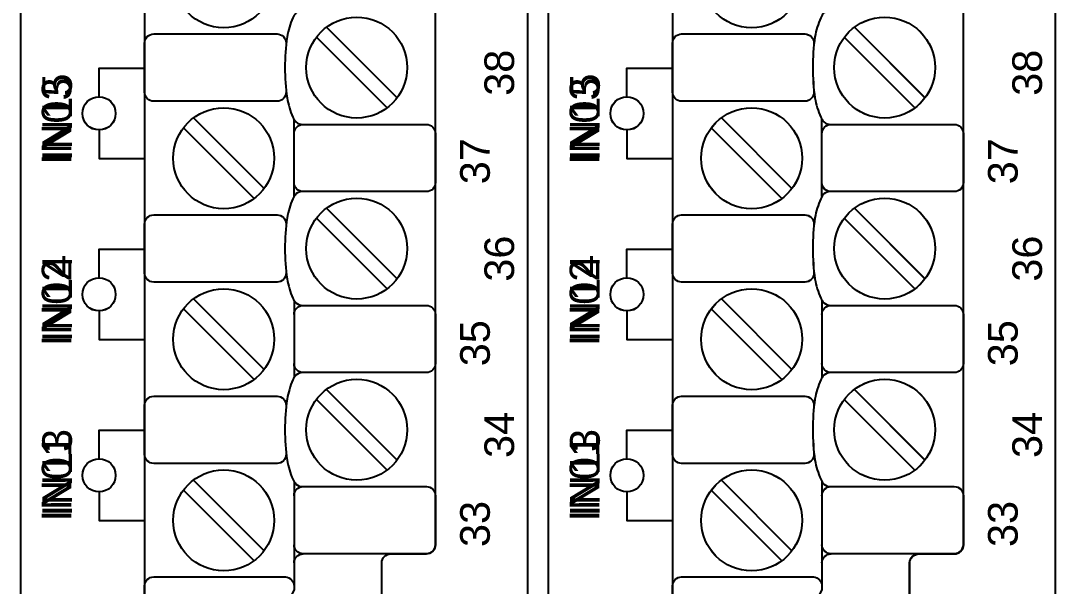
# Model space of a CAD drawing. Extents: x 1 to 47, y 1 to 34.6.
# Drawn here: x 35.169 to 38.599, y 14.98 to 16.855 of the extents above; entities that cross this region are included whole.
import ezdxf

# ---------------------------------------------------------------- set-up
doc = ezdxf.new("R2010")
doc.units = 0
doc.header["$MEASUREMENT"] = 0
for name, color, linetype in [('10_0______DWG_', 7, 'CONTINUOUS'), ('8_1__2___8__OPTOISOLATED_I', 7, 'CONTINUOUS'), ('8_2__7___8__OPTOISOLATED_I', 7, 'CONTINUOUS'), ('8_3__C___18__COMMON____6__', 7, 'CONTINUOUS'), ('8_4__D___18__COMMON____6__', 7, 'CONTINUOUS'), ('8_5__E___8__OPTOISOLATED_I', 7, 'CONTINUOUS'), ('8_6__4___18__COMMON____6__', 7, 'CONTINUOUS'), ('8_7__8___8__OPTOISOLATED_I', 7, 'CONTINUOUS'), ('9_1__0__EMPTY_IO_BOARD_POS', 7, 'CONTINUOUS'), ('9_2__2___8__OPTOISOLATED_I', 7, 'CONTINUOUS'), ('9_3__7___8__OPTOISOLATED_I', 7, 'CONTINUOUS'), ('9_4__C___18__COMMON____6__', 7, 'CONTINUOUS'), ('9_5__D___18__COMMON____6__', 7, 'CONTINUOUS'), ('9_6__E___8__OPTOISOLATED_I', 7, 'CONTINUOUS'), ('9_7__4___18__COMMON____6__', 7, 'CONTINUOUS'), ('9_8__8___8__OPTOISOLATED_I', 7, 'CONTINUOUS')]:
    doc.layers.add(name, color=color, linetype=linetype)
doc.styles.add('ARIAL', font='arial.ttf')

msp = doc.modelspace()

# ---------------------------------------------------------------- linework, layer by layer
at = {"layer": '10_0______DWG_'}
for points in [[(35.169, 3.6192), (35.169, 20.2795, -0.468367), (35.229, 20.3295), (36.7989, 20.3295, -0.414132), (36.849, 20.2795), (36.849, 3.6192, -0.414214), (36.7989, 3.5692), (35.219, 3.5692, -0.414287)], [(36.919, 3.6192), (36.919, 20.2795, -0.468367), (36.979, 20.3295), (38.549, 20.3295, -0.414132), (38.599, 20.2795), (38.599, 3.6192, -0.414214), (38.549, 3.5692), (36.969, 3.5692, -0.414287)], [(36.3961, 15.088), (36.5141, 15.088, 0.414213), (36.5441, 15.118), (36.5442, 20.0998, 0.414214), (36.5142, 20.1298), (36.2011, 20.1298), (35.9564, 20.2207, 0.480048), (35.7582, 20.0757), (35.7582, 19.8415, -0.414214), (35.7282, 19.8115), (35.61, 19.8115, 0.414212), (35.58, 19.7815), (35.5799, 19.7815), (35.5799, 14.8004, 0.414215), (35.6099, 14.7704), (35.9228, 14.7705), (36.1676, 14.6796, 0.47859), (36.3661, 14.8246), (36.3661, 15.058, -0.414214)]]:
    msp.add_lwpolyline(points, format="xyb", close=True, dxfattribs=at)
for points in [[(36.1054, 16.8895, 0.191033), (36.0815, 16.881, 0.081668), (36.0713, 16.8654, 0.0591), (36.052, 16.8017, 0.034646), (36.0449, 16.7001, 0.03436), (36.052, 16.5995, 0.0591), (36.0713, 16.5357, 0.081668), (36.0815, 16.5201, 0.191033), (36.1054, 16.5116)], [(36.0487, 16.6265), (36.0487, 16.6186, -0.414214), (36.0187, 16.5886), (35.6099, 16.5886, -0.414214), (35.5799, 16.6186), (35.5799, 16.7814, -0.414214), (35.6099, 16.8114), (36.0187, 16.8114, -0.414214), (36.0487, 16.7814), (36.0487, 16.7746)], [(36.0754, 16.4816, -0.414214), (36.1054, 16.5116), (36.5141, 16.5116, -0.414214), (36.5441, 16.4816), (36.5441, 16.3187, -0.414214), (36.5141, 16.2887), (36.1054, 16.2887, -0.414214), (36.0754, 16.3187)], [(36.1054, 16.2895, 0.191033), (36.0815, 16.281, 0.081668), (36.0713, 16.2654, 0.0591), (36.052, 16.2016, 0.034646), (36.0449, 16.1001, 0.03436), (36.052, 15.9994, 0.0591), (36.0713, 15.9357, 0.081668), (36.0815, 15.9201, 0.191033), (36.1054, 15.9116)], [(36.0487, 16.0265), (36.0487, 16.0186, -0.414214), (36.0187, 15.9886), (35.6099, 15.9886, -0.414214), (35.5799, 16.0186), (35.5799, 16.1814, -0.414214), (35.6099, 16.2114), (36.0187, 16.2114, -0.414214), (36.0487, 16.1814), (36.0487, 16.1746)], [(36.0754, 15.8816, -0.414214), (36.1054, 15.9116), (36.5141, 15.9116, -0.414214), (36.5441, 15.8816), (36.5441, 15.7187, -0.414214), (36.5141, 15.6887), (36.1054, 15.6887, -0.414214), (36.0754, 15.7187)], [(36.1054, 15.6887, 0.191033), (36.0815, 15.6802, 0.081668), (36.0713, 15.6646, 0.0591), (36.052, 15.6009, 0.034646), (36.0449, 15.4994, 0.03436), (36.052, 15.3987, 0.0591), (36.0713, 15.335, 0.081668), (36.0815, 15.3193, 0.191033), (36.1054, 15.3108)], [(36.0487, 15.4257), (36.0487, 15.4178, -0.414214), (36.0187, 15.3878), (35.6099, 15.3878, -0.414214), (35.5799, 15.4178), (35.5799, 15.5807, -0.414214), (35.6099, 15.6107), (36.0187, 15.6107, -0.414214), (36.0487, 15.5807), (36.0487, 15.5739)], [(36.0754, 15.3273), (36.0754, 14.9692), (35.9856, 14.7833, -0.241986), (35.9657, 14.7705), (35.6099, 14.7704, -0.422157), (35.5801, 14.7971), (35.5799, 14.9814, -0.414214), (35.6099, 15.0114), (36.0471, 15.0114, -0.390527), (36.0754, 14.9814)], [(36.0754, 15.2808, -0.414214), (36.1054, 15.3108), (36.5141, 15.3108, -0.414214), (36.5441, 15.2808), (36.5441, 15.118, -0.414214), (36.5141, 15.088), (36.1054, 15.088, -0.414214), (36.0754, 15.118)], [(36.0754, 15.058, -0.414214), (36.1054, 15.088)]]:
    msp.add_lwpolyline(points, format="xyb", dxfattribs=at)
for points in [[(36.1827, 16.8339), (36.4169, 16.5998)], [(36.1493, 16.8005), (36.3835, 16.5664)], [(35.7417, 16.5333), (35.9759, 16.2991)], [(35.7083, 16.4999), (35.9425, 16.2657)], [(36.0754, 16.273), (36.0754, 16.5281)], [(36.1827, 16.2339), (36.4169, 15.9998)], [(36.1493, 16.2005), (36.3835, 15.9663)], [(35.7417, 15.9333), (35.9759, 15.6991)], [(36.0754, 15.9281), (36.0754, 15.6722)], [(35.7083, 15.8999), (35.9425, 15.6657)], [(36.1827, 15.6332), (36.4169, 15.399)], [(36.1493, 15.5997), (36.3835, 15.3656)], [(35.7417, 15.3325), (35.9759, 15.0983)], [(35.7083, 15.2991), (35.9425, 15.0649)]]:
    msp.add_lwpolyline(points, dxfattribs=at)
for centre in [(35.8421, 16.9995), (36.2831, 16.7001), (35.8421, 16.3995), (36.2831, 16.1001), (35.8421, 15.7995), (36.2831, 15.4994), (35.8421, 15.1987)]:
    msp.add_circle(centre, 0.1673, dxfattribs=at)
at = {"layer": '8_1__2___8__OPTOISOLATED_I'}
for points in [[(35.4288, 16.6032), (35.4288, 16.6982), (35.5799, 16.6982)], [(35.4288, 16.4932), (35.4288, 16.3982), (35.5799, 16.3982)], [(35.4288, 16.0032), (35.4288, 16.0982), (35.5799, 16.0982)], [(35.4288, 15.8932), (35.4288, 15.7982), (35.5799, 15.7982)], [(35.4288, 15.4032), (35.4288, 15.4982), (35.5799, 15.4982)], [(35.4288, 15.2932), (35.4288, 15.1982), (35.5799, 15.1982)]]:
    msp.add_lwpolyline(points, dxfattribs=at)
for centre in [(35.4288, 16.5482), (35.4288, 15.9482), (35.4288, 15.3482)]:
    msp.add_circle(centre, 0.055, dxfattribs=at)
at = {"layer": '8_2__7___8__OPTOISOLATED_I'}
for points in [[(35.4288, 16.6031), (35.4288, 16.6982), (35.5799, 16.6982)], [(35.4288, 16.4931), (35.4288, 16.3982), (35.5799, 16.3982)], [(35.4288, 16.0031), (35.4288, 16.0982), (35.5799, 16.0982)], [(35.4288, 15.8931), (35.4288, 15.7982), (35.5799, 15.7982)], [(35.4288, 15.4031), (35.4288, 15.4982), (35.5799, 15.4982)], [(35.4288, 15.2931), (35.4288, 15.1982), (35.5799, 15.1982)]]:
    msp.add_lwpolyline(points, dxfattribs=at)
for centre in [(35.4288, 16.5481), (35.4288, 15.9481), (35.4288, 15.3481)]:
    msp.add_circle(centre, 0.055, dxfattribs=at)
at = {"layer": '8_3__C___18__COMMON____6__'}
for points in [[(35.4288, 16.6031), (35.4288, 16.6982), (35.5799, 16.6982)], [(35.4288, 16.4931), (35.4288, 16.3982), (35.5799, 16.3982)], [(35.4288, 16.0031), (35.4288, 16.0982), (35.5799, 16.0982)], [(35.4288, 15.8931), (35.4288, 15.7982), (35.5799, 15.7982)], [(35.4288, 15.4031), (35.4288, 15.4982), (35.5799, 15.4982)], [(35.4288, 15.2931), (35.4288, 15.1982), (35.5799, 15.1982)]]:
    msp.add_lwpolyline(points, dxfattribs=at)
for centre in [(35.4288, 16.5481), (35.4288, 15.9481), (35.4288, 15.3481)]:
    msp.add_circle(centre, 0.055, dxfattribs=at)
at = {"layer": '8_4__D___18__COMMON____6__'}
for points in [[(35.4288, 16.6031), (35.4288, 16.6982), (35.5799, 16.6982)], [(35.4288, 16.4931), (35.4288, 16.3982), (35.5799, 16.3982)], [(35.4288, 16.0031), (35.4288, 16.0982), (35.5799, 16.0982)], [(35.4288, 15.8931), (35.4288, 15.7982), (35.5799, 15.7982)], [(35.4288, 15.4031), (35.4288, 15.4982), (35.5799, 15.4982)], [(35.4288, 15.2931), (35.4288, 15.1982), (35.5799, 15.1982)]]:
    msp.add_lwpolyline(points, dxfattribs=at)
for centre in [(35.4288, 16.5481), (35.4288, 15.9481), (35.4288, 15.3481)]:
    msp.add_circle(centre, 0.055, dxfattribs=at)
at = {"layer": '8_5__E___8__OPTOISOLATED_I'}
for points in [[(35.4288, 16.6031), (35.4288, 16.6982), (35.5799, 16.6982)], [(35.4288, 16.4931), (35.4288, 16.3982), (35.5799, 16.3982)], [(35.4288, 16.0031), (35.4288, 16.0982), (35.5799, 16.0982)], [(35.4288, 15.8931), (35.4288, 15.7982), (35.5799, 15.7982)], [(35.4288, 15.4031), (35.4288, 15.4982), (35.5799, 15.4982)], [(35.4288, 15.2931), (35.4288, 15.1982), (35.5799, 15.1982)]]:
    msp.add_lwpolyline(points, dxfattribs=at)
for centre in [(35.4288, 16.5481), (35.4288, 15.9481), (35.4288, 15.3481)]:
    msp.add_circle(centre, 0.055, dxfattribs=at)
at = {"layer": '8_6__4___18__COMMON____6__'}
for points in [[(35.4288, 16.6031), (35.4288, 16.6982), (35.5799, 16.6982)], [(35.4288, 16.4931), (35.4288, 16.3982), (35.5799, 16.3982)], [(35.4288, 16.0031), (35.4288, 16.0982), (35.5799, 16.0982)], [(35.4288, 15.8931), (35.4288, 15.7982), (35.5799, 15.7982)], [(35.4288, 15.4031), (35.4288, 15.4982), (35.5799, 15.4982)], [(35.4288, 15.2931), (35.4288, 15.1982), (35.5799, 15.1982)]]:
    msp.add_lwpolyline(points, dxfattribs=at)
for centre in [(35.4288, 16.5481), (35.4288, 15.9481), (35.4288, 15.3481)]:
    msp.add_circle(centre, 0.055, dxfattribs=at)
at = {"layer": '8_7__8___8__OPTOISOLATED_I'}
for points in [[(35.4288, 16.6031), (35.4288, 16.6982), (35.5799, 16.6982)], [(35.4288, 16.4931), (35.4288, 16.3982), (35.5799, 16.3982)], [(35.4288, 16.0031), (35.4288, 16.0982), (35.5799, 16.0982)], [(35.4288, 15.8931), (35.4288, 15.7982), (35.5799, 15.7982)], [(35.4288, 15.4031), (35.4288, 15.4982), (35.5799, 15.4982)], [(35.4288, 15.2931), (35.4288, 15.1982), (35.5799, 15.1982)]]:
    msp.add_lwpolyline(points, dxfattribs=at)
for centre in [(35.4288, 16.5481), (35.4288, 15.9481), (35.4288, 15.3481)]:
    msp.add_circle(centre, 0.055, dxfattribs=at)
at = {"layer": '9_1__0__EMPTY_IO_BOARD_POS'}
msp.add_lwpolyline([(38.1465, 15.0875), (38.2645, 15.0875, 0.414213), (38.2945, 15.1175), (38.2945, 20.0993, 0.414214), (38.2645, 20.1293), (37.9515, 20.1293), (37.7067, 20.2202, 0.480048), (37.5085, 20.0752), (37.5085, 19.841, -0.414214), (37.4785, 19.811), (37.3604, 19.811, 0.414212), (37.3304, 19.781), (37.3303, 19.781), (37.3303, 14.7999, 0.414215), (37.3603, 14.7699), (37.6732, 14.77), (37.9179, 14.6791, 0.47859), (38.1165, 14.8241), (38.1165, 15.0575, -0.414214)], format="xyb", close=True, dxfattribs=at)
at = {"layer": '9_2__2___8__OPTOISOLATED_I'}
msp.add_lwpolyline([(38.1461, 15.088), (38.2641, 15.088, 0.414213), (38.2941, 15.118), (38.2942, 20.0998, 0.414214), (38.2642, 20.1298), (37.9511, 20.1298), (37.7064, 20.2207, 0.480048), (37.5082, 20.0757), (37.5082, 19.8415, -0.414214), (37.4782, 19.8115), (37.36, 19.8115, 0.414212), (37.33, 19.7815), (37.3299, 19.7815), (37.3299, 14.8004, 0.414215), (37.3599, 14.7704), (37.6728, 14.7705), (37.9176, 14.6796, 0.47859), (38.1161, 14.8246), (38.1161, 15.058, -0.414214)], format="xyb", close=True, dxfattribs=at)
for points in [[(37.8554, 16.8895, 0.191033), (37.8315, 16.881, 0.081668), (37.8213, 16.8654, 0.0591), (37.802, 16.8017, 0.034646), (37.7949, 16.7001, 0.03436), (37.802, 16.5995, 0.0591), (37.8213, 16.5357, 0.081668), (37.8315, 16.5201, 0.191033), (37.8554, 16.5116)], [(37.7987, 16.6265), (37.7987, 16.6186, -0.414214), (37.7687, 16.5886), (37.3599, 16.5886, -0.414214), (37.3299, 16.6186), (37.3299, 16.7814, -0.414214), (37.3599, 16.8114), (37.7687, 16.8114, -0.414214), (37.7987, 16.7814), (37.7987, 16.7746)], [(37.8254, 16.4816, -0.414214), (37.8554, 16.5116), (38.2641, 16.5116, -0.414214), (38.2941, 16.4816), (38.2941, 16.3187, -0.414214), (38.2641, 16.2887), (37.8554, 16.2887, -0.414214), (37.8254, 16.3187)], [(37.8554, 16.2895, 0.191033), (37.8315, 16.281, 0.081668), (37.8213, 16.2654, 0.0591), (37.802, 16.2016, 0.034646), (37.7949, 16.1001, 0.03436), (37.802, 15.9994, 0.0591), (37.8213, 15.9357, 0.081668), (37.8315, 15.9201, 0.191033), (37.8554, 15.9116)], [(37.7987, 16.0265), (37.7987, 16.0186, -0.414214), (37.7687, 15.9886), (37.3599, 15.9886, -0.414214), (37.3299, 16.0186), (37.3299, 16.1814, -0.414214), (37.3599, 16.2114), (37.7687, 16.2114, -0.414214), (37.7987, 16.1814), (37.7987, 16.1746)], [(37.8254, 15.8816, -0.414214), (37.8554, 15.9116), (38.2641, 15.9116, -0.414214), (38.2941, 15.8816), (38.2941, 15.7187, -0.414214), (38.2641, 15.6887), (37.8554, 15.6887, -0.414214), (37.8254, 15.7187)], [(37.8554, 15.6887, 0.191033), (37.8315, 15.6802, 0.081668), (37.8213, 15.6646, 0.0591), (37.802, 15.6009, 0.034646), (37.7949, 15.4994, 0.03436), (37.802, 15.3987, 0.0591), (37.8213, 15.335, 0.081668), (37.8315, 15.3193, 0.191033), (37.8554, 15.3108)], [(37.7987, 15.4257), (37.7987, 15.4178, -0.414214), (37.7687, 15.3878), (37.3599, 15.3878, -0.414214), (37.3299, 15.4178), (37.3299, 15.5807, -0.414214), (37.3599, 15.6107), (37.7687, 15.6107, -0.414214), (37.7987, 15.5807), (37.7987, 15.5739)], [(37.8254, 15.3273), (37.8254, 14.9692), (37.7356, 14.7833, -0.241986), (37.7157, 14.7705), (37.3599, 14.7704, -0.422157), (37.3301, 14.7971), (37.3299, 14.9814, -0.414214), (37.3599, 15.0114), (37.7971, 15.0114, -0.390527), (37.8254, 14.9814)], [(37.8254, 15.2808, -0.414214), (37.8554, 15.3108), (38.2641, 15.3108, -0.414214), (38.2941, 15.2808), (38.2941, 15.118, -0.414214), (38.2641, 15.088), (37.8554, 15.088, -0.414214), (37.8254, 15.118)], [(37.8254, 15.058, -0.414214), (37.8554, 15.088)]]:
    msp.add_lwpolyline(points, format="xyb", dxfattribs=at)
for points in [[(37.9327, 16.8339), (38.1669, 16.5998)], [(37.8993, 16.8005), (38.1335, 16.5664)], [(37.1788, 16.6032), (37.1788, 16.6982), (37.3299, 16.6982)], [(37.4918, 16.5333), (37.7259, 16.2991)], [(37.4583, 16.4999), (37.6925, 16.2657)], [(37.8254, 16.273), (37.8254, 16.5281)], [(37.1788, 16.4932), (37.1788, 16.3982), (37.3299, 16.3982)], [(37.9327, 16.2339), (38.1669, 15.9998)], [(37.8993, 16.2005), (38.1335, 15.9663)], [(37.1788, 16.0032), (37.1788, 16.0982), (37.3299, 16.0982)], [(37.4918, 15.9333), (37.7259, 15.6991)], [(37.8254, 15.9281), (37.8254, 15.6722)], [(37.1788, 15.8932), (37.1788, 15.7982), (37.3299, 15.7982)], [(37.4583, 15.8999), (37.6925, 15.6657)], [(37.9327, 15.6332), (38.1669, 15.399)], [(37.8993, 15.5997), (38.1335, 15.3656)], [(37.1788, 15.4032), (37.1788, 15.4982), (37.3299, 15.4982)], [(37.4918, 15.3325), (37.7259, 15.0983)], [(37.4583, 15.2991), (37.6925, 15.0649)], [(37.1788, 15.2932), (37.1788, 15.1982), (37.3299, 15.1982)]]:
    msp.add_lwpolyline(points, dxfattribs=at)
for centre, radius in [((37.5921, 16.9995), 0.1673), ((38.0331, 16.7001), 0.1673), ((37.1788, 16.5482), 0.055), ((37.5921, 16.3995), 0.1673), ((38.0331, 16.1001), 0.1673), ((37.1788, 15.9482), 0.055), ((37.5921, 15.7995), 0.1673), ((38.0331, 15.4994), 0.1673), ((37.1788, 15.3482), 0.055), ((37.5921, 15.1987), 0.1673)]:
    msp.add_circle(centre, radius, dxfattribs=at)
at = {"layer": '9_3__7___8__OPTOISOLATED_I'}
msp.add_lwpolyline([(38.1461, 15.088), (38.2641, 15.088, 0.414213), (38.2941, 15.118), (38.2942, 20.0998, 0.414214), (38.2642, 20.1298), (37.9511, 20.1298), (37.7064, 20.2207, 0.480048), (37.5082, 20.0757), (37.5082, 19.8415, -0.414214), (37.4782, 19.8115), (37.36, 19.8115, 0.414212), (37.33, 19.7815), (37.3299, 19.7815), (37.3299, 14.8004, 0.414215), (37.3599, 14.7704), (37.6728, 14.7705), (37.9176, 14.6796, 0.47859), (38.1161, 14.8246), (38.1161, 15.058, -0.414214)], format="xyb", close=True, dxfattribs=at)
for points in [[(37.8554, 16.8895, 0.191033), (37.8315, 16.881, 0.081668), (37.8213, 16.8654, 0.0591), (37.802, 16.8017, 0.034646), (37.7949, 16.7001, 0.03436), (37.802, 16.5995, 0.0591), (37.8213, 16.5357, 0.081668), (37.8315, 16.5201, 0.191033), (37.8554, 16.5116)], [(37.7987, 16.6265), (37.7987, 16.6186, -0.414214), (37.7687, 16.5886), (37.3599, 16.5886, -0.414214), (37.3299, 16.6186), (37.3299, 16.7814, -0.414214), (37.3599, 16.8114), (37.7687, 16.8114, -0.414214), (37.7987, 16.7814), (37.7987, 16.7746)], [(37.8254, 16.4816, -0.414214), (37.8554, 16.5116), (38.2641, 16.5116, -0.414214), (38.2941, 16.4816), (38.2941, 16.3187, -0.414214), (38.2641, 16.2887), (37.8554, 16.2887, -0.414214), (37.8254, 16.3187)], [(37.8554, 16.2895, 0.191033), (37.8315, 16.281, 0.081668), (37.8213, 16.2654, 0.0591), (37.802, 16.2016, 0.034646), (37.7949, 16.1001, 0.03436), (37.802, 15.9994, 0.0591), (37.8213, 15.9357, 0.081668), (37.8315, 15.9201, 0.191033), (37.8554, 15.9116)], [(37.7987, 16.0265), (37.7987, 16.0186, -0.414214), (37.7687, 15.9886), (37.3599, 15.9886, -0.414214), (37.3299, 16.0186), (37.3299, 16.1814, -0.414214), (37.3599, 16.2114), (37.7687, 16.2114, -0.414214), (37.7987, 16.1814), (37.7987, 16.1746)], [(37.8254, 15.8816, -0.414214), (37.8554, 15.9116), (38.2641, 15.9116, -0.414214), (38.2941, 15.8816), (38.2941, 15.7187, -0.414214), (38.2641, 15.6887), (37.8554, 15.6887, -0.414214), (37.8254, 15.7187)], [(37.8554, 15.6887, 0.191033), (37.8315, 15.6802, 0.081668), (37.8213, 15.6646, 0.0591), (37.802, 15.6009, 0.034646), (37.7949, 15.4994, 0.03436), (37.802, 15.3987, 0.0591), (37.8213, 15.335, 0.081668), (37.8315, 15.3193, 0.191033), (37.8554, 15.3108)], [(37.7987, 15.4257), (37.7987, 15.4178, -0.414214), (37.7687, 15.3878), (37.3599, 15.3878, -0.414214), (37.3299, 15.4178), (37.3299, 15.5807, -0.414214), (37.3599, 15.6107), (37.7687, 15.6107, -0.414214), (37.7987, 15.5807), (37.7987, 15.5739)], [(37.8254, 15.3273), (37.8254, 14.9692), (37.7356, 14.7833, -0.241986), (37.7157, 14.7705), (37.3599, 14.7704, -0.422157), (37.3301, 14.7971), (37.3299, 14.9814, -0.414214), (37.3599, 15.0114), (37.7971, 15.0114, -0.390527), (37.8254, 14.9814)], [(37.8254, 15.2808, -0.414214), (37.8554, 15.3108), (38.2641, 15.3108, -0.414214), (38.2941, 15.2808), (38.2941, 15.118, -0.414214), (38.2641, 15.088), (37.8554, 15.088, -0.414214), (37.8254, 15.118)], [(37.8254, 15.058, -0.414214), (37.8554, 15.088)]]:
    msp.add_lwpolyline(points, format="xyb", dxfattribs=at)
for points in [[(37.9327, 16.8339), (38.1669, 16.5998)], [(37.8993, 16.8005), (38.1335, 16.5664)], [(37.1788, 16.6031), (37.1788, 16.6982), (37.3299, 16.6982)], [(37.4918, 16.5333), (37.7259, 16.2991)], [(37.4583, 16.4999), (37.6925, 16.2657)], [(37.8254, 16.273), (37.8254, 16.5281)], [(37.1788, 16.4931), (37.1788, 16.3982), (37.3299, 16.3982)], [(37.9327, 16.2339), (38.1669, 15.9998)], [(37.8993, 16.2005), (38.1335, 15.9663)], [(37.1788, 16.0031), (37.1788, 16.0982), (37.3299, 16.0982)], [(37.4918, 15.9333), (37.7259, 15.6991)], [(37.8254, 15.9281), (37.8254, 15.6722)], [(37.1788, 15.8931), (37.1788, 15.7982), (37.3299, 15.7982)], [(37.4583, 15.8999), (37.6925, 15.6657)], [(37.9327, 15.6332), (38.1669, 15.399)], [(37.8993, 15.5997), (38.1335, 15.3656)], [(37.1788, 15.4031), (37.1788, 15.4982), (37.3299, 15.4982)], [(37.4918, 15.3325), (37.7259, 15.0983)], [(37.4583, 15.2991), (37.6925, 15.0649)], [(37.1788, 15.2931), (37.1788, 15.1982), (37.3299, 15.1982)]]:
    msp.add_lwpolyline(points, dxfattribs=at)
for centre, radius in [((37.5921, 16.9995), 0.1673), ((38.0331, 16.7001), 0.1673), ((37.1788, 16.5481), 0.055), ((37.5921, 16.3995), 0.1673), ((38.0331, 16.1001), 0.1673), ((37.1788, 15.9481), 0.055), ((37.5921, 15.7995), 0.1673), ((38.0331, 15.4994), 0.1673), ((37.1788, 15.3481), 0.055), ((37.5921, 15.1987), 0.1673)]:
    msp.add_circle(centre, radius, dxfattribs=at)
at = {"layer": '9_4__C___18__COMMON____6__'}
msp.add_lwpolyline([(38.1461, 15.088), (38.2641, 15.088, 0.414213), (38.2941, 15.118), (38.2942, 20.0998, 0.414214), (38.2642, 20.1298), (37.9511, 20.1298), (37.7064, 20.2207, 0.480048), (37.5082, 20.0757), (37.5082, 19.8415, -0.414214), (37.4782, 19.8115), (37.36, 19.8115, 0.414212), (37.33, 19.7815), (37.3299, 19.7815), (37.3299, 14.8004, 0.414215), (37.3599, 14.7704), (37.6728, 14.7705), (37.9176, 14.6796, 0.47859), (38.1161, 14.8246), (38.1161, 15.058, -0.414214)], format="xyb", close=True, dxfattribs=at)
for points in [[(37.8554, 16.8895, 0.191033), (37.8315, 16.881, 0.081668), (37.8213, 16.8654, 0.0591), (37.802, 16.8017, 0.034646), (37.7949, 16.7001, 0.03436), (37.802, 16.5995, 0.0591), (37.8213, 16.5357, 0.081668), (37.8315, 16.5201, 0.191033), (37.8554, 16.5116)], [(37.7987, 16.6265), (37.7987, 16.6186, -0.414214), (37.7687, 16.5886), (37.3599, 16.5886, -0.414214), (37.3299, 16.6186), (37.3299, 16.7814, -0.414214), (37.3599, 16.8114), (37.7687, 16.8114, -0.414214), (37.7987, 16.7814), (37.7987, 16.7746)], [(37.8254, 16.4816, -0.414214), (37.8554, 16.5116), (38.2641, 16.5116, -0.414214), (38.2941, 16.4816), (38.2941, 16.3187, -0.414214), (38.2641, 16.2887), (37.8554, 16.2887, -0.414214), (37.8254, 16.3187)], [(37.8554, 16.2895, 0.191033), (37.8315, 16.281, 0.081668), (37.8213, 16.2654, 0.0591), (37.802, 16.2016, 0.034646), (37.7949, 16.1001, 0.03436), (37.802, 15.9994, 0.0591), (37.8213, 15.9357, 0.081668), (37.8315, 15.9201, 0.191033), (37.8554, 15.9116)], [(37.7987, 16.0265), (37.7987, 16.0186, -0.414214), (37.7687, 15.9886), (37.3599, 15.9886, -0.414214), (37.3299, 16.0186), (37.3299, 16.1814, -0.414214), (37.3599, 16.2114), (37.7687, 16.2114, -0.414214), (37.7987, 16.1814), (37.7987, 16.1746)], [(37.8254, 15.8816, -0.414214), (37.8554, 15.9116), (38.2641, 15.9116, -0.414214), (38.2941, 15.8816), (38.2941, 15.7187, -0.414214), (38.2641, 15.6887), (37.8554, 15.6887, -0.414214), (37.8254, 15.7187)], [(37.8554, 15.6887, 0.191033), (37.8315, 15.6802, 0.081668), (37.8213, 15.6646, 0.0591), (37.802, 15.6009, 0.034646), (37.7949, 15.4994, 0.03436), (37.802, 15.3987, 0.0591), (37.8213, 15.335, 0.081668), (37.8315, 15.3193, 0.191033), (37.8554, 15.3108)], [(37.7987, 15.4257), (37.7987, 15.4178, -0.414214), (37.7687, 15.3878), (37.3599, 15.3878, -0.414214), (37.3299, 15.4178), (37.3299, 15.5807, -0.414214), (37.3599, 15.6107), (37.7687, 15.6107, -0.414214), (37.7987, 15.5807), (37.7987, 15.5739)], [(37.8254, 15.3273), (37.8254, 14.9692), (37.7356, 14.7833, -0.241986), (37.7157, 14.7705), (37.3599, 14.7704, -0.422157), (37.3301, 14.7971), (37.3299, 14.9814, -0.414214), (37.3599, 15.0114), (37.7971, 15.0114, -0.390527), (37.8254, 14.9814)], [(37.8254, 15.2808, -0.414214), (37.8554, 15.3108), (38.2641, 15.3108, -0.414214), (38.2941, 15.2808), (38.2941, 15.118, -0.414214), (38.2641, 15.088), (37.8554, 15.088, -0.414214), (37.8254, 15.118)], [(37.8254, 15.058, -0.414214), (37.8554, 15.088)]]:
    msp.add_lwpolyline(points, format="xyb", dxfattribs=at)
for points in [[(37.9327, 16.8339), (38.1669, 16.5998)], [(37.8993, 16.8005), (38.1335, 16.5664)], [(37.1788, 16.6031), (37.1788, 16.6982), (37.3299, 16.6982)], [(37.4918, 16.5333), (37.7259, 16.2991)], [(37.4583, 16.4999), (37.6925, 16.2657)], [(37.8254, 16.273), (37.8254, 16.5281)], [(37.1788, 16.4931), (37.1788, 16.3982), (37.3299, 16.3982)], [(37.9327, 16.2339), (38.1669, 15.9998)], [(37.8993, 16.2005), (38.1335, 15.9663)], [(37.1788, 16.0031), (37.1788, 16.0982), (37.3299, 16.0982)], [(37.4918, 15.9333), (37.7259, 15.6991)], [(37.8254, 15.9281), (37.8254, 15.6722)], [(37.1788, 15.8931), (37.1788, 15.7982), (37.3299, 15.7982)], [(37.4583, 15.8999), (37.6925, 15.6657)], [(37.9327, 15.6332), (38.1669, 15.399)], [(37.8993, 15.5997), (38.1335, 15.3656)], [(37.1788, 15.4031), (37.1788, 15.4982), (37.3299, 15.4982)], [(37.4918, 15.3325), (37.7259, 15.0983)], [(37.4583, 15.2991), (37.6925, 15.0649)], [(37.1788, 15.2931), (37.1788, 15.1982), (37.3299, 15.1982)]]:
    msp.add_lwpolyline(points, dxfattribs=at)
for centre, radius in [((37.5921, 16.9995), 0.1673), ((38.0331, 16.7001), 0.1673), ((37.1788, 16.5481), 0.055), ((37.5921, 16.3995), 0.1673), ((38.0331, 16.1001), 0.1673), ((37.1788, 15.9481), 0.055), ((37.5921, 15.7995), 0.1673), ((38.0331, 15.4994), 0.1673), ((37.1788, 15.3481), 0.055), ((37.5921, 15.1987), 0.1673)]:
    msp.add_circle(centre, radius, dxfattribs=at)
at = {"layer": '9_5__D___18__COMMON____6__'}
msp.add_lwpolyline([(38.1461, 15.088), (38.2641, 15.088, 0.414213), (38.2941, 15.118), (38.2942, 20.0998, 0.414214), (38.2642, 20.1298), (37.9511, 20.1298), (37.7064, 20.2207, 0.480048), (37.5082, 20.0757), (37.5082, 19.8415, -0.414214), (37.4782, 19.8115), (37.36, 19.8115, 0.414212), (37.33, 19.7815), (37.3299, 19.7815), (37.3299, 14.8004, 0.414215), (37.3599, 14.7704), (37.6728, 14.7705), (37.9176, 14.6796, 0.47859), (38.1161, 14.8246), (38.1161, 15.058, -0.414214)], format="xyb", close=True, dxfattribs=at)
for points in [[(37.8554, 16.8895, 0.191033), (37.8315, 16.881, 0.081668), (37.8213, 16.8654, 0.0591), (37.802, 16.8017, 0.034646), (37.7949, 16.7001, 0.03436), (37.802, 16.5995, 0.0591), (37.8213, 16.5357, 0.081668), (37.8315, 16.5201, 0.191033), (37.8554, 16.5116)], [(37.7987, 16.6265), (37.7987, 16.6186, -0.414214), (37.7687, 16.5886), (37.3599, 16.5886, -0.414214), (37.3299, 16.6186), (37.3299, 16.7814, -0.414214), (37.3599, 16.8114), (37.7687, 16.8114, -0.414214), (37.7987, 16.7814), (37.7987, 16.7746)], [(37.8254, 16.4816, -0.414214), (37.8554, 16.5116), (38.2641, 16.5116, -0.414214), (38.2941, 16.4816), (38.2941, 16.3187, -0.414214), (38.2641, 16.2887), (37.8554, 16.2887, -0.414214), (37.8254, 16.3187)], [(37.8554, 16.2895, 0.191033), (37.8315, 16.281, 0.081668), (37.8213, 16.2654, 0.0591), (37.802, 16.2016, 0.034646), (37.7949, 16.1001, 0.03436), (37.802, 15.9994, 0.0591), (37.8213, 15.9357, 0.081668), (37.8315, 15.9201, 0.191033), (37.8554, 15.9116)], [(37.7987, 16.0265), (37.7987, 16.0186, -0.414214), (37.7687, 15.9886), (37.3599, 15.9886, -0.414214), (37.3299, 16.0186), (37.3299, 16.1814, -0.414214), (37.3599, 16.2114), (37.7687, 16.2114, -0.414214), (37.7987, 16.1814), (37.7987, 16.1746)], [(37.8254, 15.8816, -0.414214), (37.8554, 15.9116), (38.2641, 15.9116, -0.414214), (38.2941, 15.8816), (38.2941, 15.7187, -0.414214), (38.2641, 15.6887), (37.8554, 15.6887, -0.414214), (37.8254, 15.7187)], [(37.8554, 15.6887, 0.191033), (37.8315, 15.6802, 0.081668), (37.8213, 15.6646, 0.0591), (37.802, 15.6009, 0.034646), (37.7949, 15.4994, 0.03436), (37.802, 15.3987, 0.0591), (37.8213, 15.335, 0.081668), (37.8315, 15.3193, 0.191033), (37.8554, 15.3108)], [(37.7987, 15.4257), (37.7987, 15.4178, -0.414214), (37.7687, 15.3878), (37.3599, 15.3878, -0.414214), (37.3299, 15.4178), (37.3299, 15.5807, -0.414214), (37.3599, 15.6107), (37.7687, 15.6107, -0.414214), (37.7987, 15.5807), (37.7987, 15.5739)], [(37.8254, 15.3273), (37.8254, 14.9692), (37.7356, 14.7833, -0.241986), (37.7157, 14.7705), (37.3599, 14.7704, -0.422157), (37.3301, 14.7971), (37.3299, 14.9814, -0.414214), (37.3599, 15.0114), (37.7971, 15.0114, -0.390527), (37.8254, 14.9814)], [(37.8254, 15.2808, -0.414214), (37.8554, 15.3108), (38.2641, 15.3108, -0.414214), (38.2941, 15.2808), (38.2941, 15.118, -0.414214), (38.2641, 15.088), (37.8554, 15.088, -0.414214), (37.8254, 15.118)], [(37.8254, 15.058, -0.414214), (37.8554, 15.088)]]:
    msp.add_lwpolyline(points, format="xyb", dxfattribs=at)
for points in [[(37.9327, 16.8339), (38.1669, 16.5998)], [(37.8993, 16.8005), (38.1335, 16.5664)], [(37.1788, 16.6031), (37.1788, 16.6982), (37.3299, 16.6982)], [(37.4918, 16.5333), (37.7259, 16.2991)], [(37.4583, 16.4999), (37.6925, 16.2657)], [(37.8254, 16.273), (37.8254, 16.5281)], [(37.1788, 16.4931), (37.1788, 16.3982), (37.3299, 16.3982)], [(37.9327, 16.2339), (38.1669, 15.9998)], [(37.8993, 16.2005), (38.1335, 15.9663)], [(37.1788, 16.0031), (37.1788, 16.0982), (37.3299, 16.0982)], [(37.4918, 15.9333), (37.7259, 15.6991)], [(37.8254, 15.9281), (37.8254, 15.6722)], [(37.1788, 15.8931), (37.1788, 15.7982), (37.3299, 15.7982)], [(37.4583, 15.8999), (37.6925, 15.6657)], [(37.9327, 15.6332), (38.1669, 15.399)], [(37.8993, 15.5997), (38.1335, 15.3656)], [(37.1788, 15.4031), (37.1788, 15.4982), (37.3299, 15.4982)], [(37.4918, 15.3325), (37.7259, 15.0983)], [(37.4583, 15.2991), (37.6925, 15.0649)], [(37.1788, 15.2931), (37.1788, 15.1982), (37.3299, 15.1982)]]:
    msp.add_lwpolyline(points, dxfattribs=at)
for centre, radius in [((37.5921, 16.9995), 0.1673), ((38.0331, 16.7001), 0.1673), ((37.1788, 16.5481), 0.055), ((37.5921, 16.3995), 0.1673), ((38.0331, 16.1001), 0.1673), ((37.1788, 15.9481), 0.055), ((37.5921, 15.7995), 0.1673), ((38.0331, 15.4994), 0.1673), ((37.1788, 15.3481), 0.055), ((37.5921, 15.1987), 0.1673)]:
    msp.add_circle(centre, radius, dxfattribs=at)
at = {"layer": '9_6__E___8__OPTOISOLATED_I'}
msp.add_lwpolyline([(38.1461, 15.088), (38.2641, 15.088, 0.414213), (38.2941, 15.118), (38.2942, 20.0998, 0.414214), (38.2642, 20.1298), (37.9511, 20.1298), (37.7064, 20.2207, 0.480048), (37.5082, 20.0757), (37.5082, 19.8415, -0.414214), (37.4782, 19.8115), (37.36, 19.8115, 0.414212), (37.33, 19.7815), (37.3299, 19.7815), (37.3299, 14.8004, 0.414215), (37.3599, 14.7704), (37.6728, 14.7705), (37.9176, 14.6796, 0.47859), (38.1161, 14.8246), (38.1161, 15.058, -0.414214)], format="xyb", close=True, dxfattribs=at)
for points in [[(37.8554, 16.8895, 0.191033), (37.8315, 16.881, 0.081668), (37.8213, 16.8654, 0.0591), (37.802, 16.8017, 0.034646), (37.7949, 16.7001, 0.03436), (37.802, 16.5995, 0.0591), (37.8213, 16.5357, 0.081668), (37.8315, 16.5201, 0.191033), (37.8554, 16.5116)], [(37.7987, 16.6265), (37.7987, 16.6186, -0.414214), (37.7687, 16.5886), (37.3599, 16.5886, -0.414214), (37.3299, 16.6186), (37.3299, 16.7814, -0.414214), (37.3599, 16.8114), (37.7687, 16.8114, -0.414214), (37.7987, 16.7814), (37.7987, 16.7746)], [(37.8254, 16.4816, -0.414214), (37.8554, 16.5116), (38.2641, 16.5116, -0.414214), (38.2941, 16.4816), (38.2941, 16.3187, -0.414214), (38.2641, 16.2887), (37.8554, 16.2887, -0.414214), (37.8254, 16.3187)], [(37.8554, 16.2895, 0.191033), (37.8315, 16.281, 0.081668), (37.8213, 16.2654, 0.0591), (37.802, 16.2016, 0.034646), (37.7949, 16.1001, 0.03436), (37.802, 15.9994, 0.0591), (37.8213, 15.9357, 0.081668), (37.8315, 15.9201, 0.191033), (37.8554, 15.9116)], [(37.7987, 16.0265), (37.7987, 16.0186, -0.414214), (37.7687, 15.9886), (37.3599, 15.9886, -0.414214), (37.3299, 16.0186), (37.3299, 16.1814, -0.414214), (37.3599, 16.2114), (37.7687, 16.2114, -0.414214), (37.7987, 16.1814), (37.7987, 16.1746)], [(37.8254, 15.8816, -0.414214), (37.8554, 15.9116), (38.2641, 15.9116, -0.414214), (38.2941, 15.8816), (38.2941, 15.7187, -0.414214), (38.2641, 15.6887), (37.8554, 15.6887, -0.414214), (37.8254, 15.7187)], [(37.8554, 15.6887, 0.191033), (37.8315, 15.6802, 0.081668), (37.8213, 15.6646, 0.0591), (37.802, 15.6009, 0.034646), (37.7949, 15.4994, 0.03436), (37.802, 15.3987, 0.0591), (37.8213, 15.335, 0.081668), (37.8315, 15.3193, 0.191033), (37.8554, 15.3108)], [(37.7987, 15.4257), (37.7987, 15.4178, -0.414214), (37.7687, 15.3878), (37.3599, 15.3878, -0.414214), (37.3299, 15.4178), (37.3299, 15.5807, -0.414214), (37.3599, 15.6107), (37.7687, 15.6107, -0.414214), (37.7987, 15.5807), (37.7987, 15.5739)], [(37.8254, 15.3273), (37.8254, 14.9692), (37.7356, 14.7833, -0.241986), (37.7157, 14.7705), (37.3599, 14.7704, -0.422157), (37.3301, 14.7971), (37.3299, 14.9814, -0.414214), (37.3599, 15.0114), (37.7971, 15.0114, -0.390527), (37.8254, 14.9814)], [(37.8254, 15.2808, -0.414214), (37.8554, 15.3108), (38.2641, 15.3108, -0.414214), (38.2941, 15.2808), (38.2941, 15.118, -0.414214), (38.2641, 15.088), (37.8554, 15.088, -0.414214), (37.8254, 15.118)], [(37.8254, 15.058, -0.414214), (37.8554, 15.088)]]:
    msp.add_lwpolyline(points, format="xyb", dxfattribs=at)
for points in [[(37.9327, 16.8339), (38.1669, 16.5998)], [(37.8993, 16.8005), (38.1335, 16.5664)], [(37.1788, 16.6031), (37.1788, 16.6982), (37.3299, 16.6982)], [(37.4918, 16.5333), (37.7259, 16.2991)], [(37.4583, 16.4999), (37.6925, 16.2657)], [(37.8254, 16.273), (37.8254, 16.5281)], [(37.1788, 16.4931), (37.1788, 16.3982), (37.3299, 16.3982)], [(37.9327, 16.2339), (38.1669, 15.9998)], [(37.8993, 16.2005), (38.1335, 15.9663)], [(37.1788, 16.0031), (37.1788, 16.0982), (37.3299, 16.0982)], [(37.4918, 15.9333), (37.7259, 15.6991)], [(37.8254, 15.9281), (37.8254, 15.6722)], [(37.1788, 15.8931), (37.1788, 15.7982), (37.3299, 15.7982)], [(37.4583, 15.8999), (37.6925, 15.6657)], [(37.9327, 15.6332), (38.1669, 15.399)], [(37.8993, 15.5997), (38.1335, 15.3656)], [(37.1788, 15.4031), (37.1788, 15.4982), (37.3299, 15.4982)], [(37.4918, 15.3325), (37.7259, 15.0983)], [(37.4583, 15.2991), (37.6925, 15.0649)], [(37.1788, 15.2931), (37.1788, 15.1982), (37.3299, 15.1982)]]:
    msp.add_lwpolyline(points, dxfattribs=at)
for centre, radius in [((37.5921, 16.9995), 0.1673), ((38.0331, 16.7001), 0.1673), ((37.1788, 16.5481), 0.055), ((37.5921, 16.3995), 0.1673), ((38.0331, 16.1001), 0.1673), ((37.1788, 15.9481), 0.055), ((37.5921, 15.7995), 0.1673), ((38.0331, 15.4994), 0.1673), ((37.1788, 15.3481), 0.055), ((37.5921, 15.1987), 0.1673)]:
    msp.add_circle(centre, radius, dxfattribs=at)
at = {"layer": '9_7__4___18__COMMON____6__'}
msp.add_lwpolyline([(38.1462, 15.088), (38.2642, 15.088, 0.414213), (38.2942, 15.118), (38.2942, 20.0998, 0.414214), (38.2642, 20.1298), (37.9512, 20.1298), (37.7064, 20.2207, 0.480048), (37.5082, 20.0757), (37.5082, 19.8415, -0.414214), (37.4782, 19.8115), (37.3601, 19.8115, 0.414212), (37.3301, 19.7815), (37.33, 19.7815), (37.33, 14.8004, 0.414215), (37.36, 14.7704), (37.6729, 14.7705), (37.9176, 14.6796, 0.47859), (38.1162, 14.8246), (38.1162, 15.058, -0.414214)], format="xyb", close=True, dxfattribs=at)
for points in [[(37.8554, 16.8895, 0.191033), (37.8315, 16.881, 0.081668), (37.8214, 16.8654, 0.0591), (37.802, 16.8017, 0.034646), (37.795, 16.7001, 0.03436), (37.802, 16.5995, 0.0591), (37.8214, 16.5357, 0.081668), (37.8315, 16.5201, 0.191033), (37.8554, 16.5116)], [(37.7988, 16.6265), (37.7988, 16.6186, -0.414214), (37.7688, 16.5886), (37.36, 16.5886, -0.414214), (37.33, 16.6186), (37.33, 16.7814, -0.414214), (37.36, 16.8114), (37.7688, 16.8114, -0.414214), (37.7988, 16.7814), (37.7988, 16.7746)], [(37.8254, 16.4816, -0.414214), (37.8554, 16.5116), (38.2642, 16.5116, -0.414214), (38.2942, 16.4816), (38.2942, 16.3187, -0.414214), (38.2642, 16.2887), (37.8554, 16.2887, -0.414214), (37.8254, 16.3187)], [(37.8554, 16.2895, 0.191033), (37.8315, 16.281, 0.081668), (37.8214, 16.2654, 0.0591), (37.802, 16.2016, 0.034646), (37.795, 16.1001, 0.03436), (37.802, 15.9994, 0.0591), (37.8214, 15.9357, 0.081668), (37.8315, 15.9201, 0.191033), (37.8554, 15.9116)], [(37.7988, 16.0265), (37.7988, 16.0186, -0.414214), (37.7688, 15.9886), (37.36, 15.9886, -0.414214), (37.33, 16.0186), (37.33, 16.1814, -0.414214), (37.36, 16.2114), (37.7688, 16.2114, -0.414214), (37.7988, 16.1814), (37.7988, 16.1746)], [(37.8254, 15.8816, -0.414214), (37.8554, 15.9116), (38.2642, 15.9116, -0.414214), (38.2942, 15.8816), (38.2942, 15.7187, -0.414214), (38.2642, 15.6887), (37.8554, 15.6887, -0.414214), (37.8254, 15.7187)], [(37.8554, 15.6887, 0.191033), (37.8315, 15.6802, 0.081668), (37.8214, 15.6646, 0.0591), (37.802, 15.6009, 0.034646), (37.795, 15.4994, 0.03436), (37.802, 15.3987, 0.0591), (37.8214, 15.335, 0.081668), (37.8315, 15.3193, 0.191033), (37.8554, 15.3108)], [(37.7988, 15.4257), (37.7988, 15.4178, -0.414214), (37.7688, 15.3878), (37.36, 15.3878, -0.414214), (37.33, 15.4178), (37.33, 15.5807, -0.414214), (37.36, 15.6107), (37.7688, 15.6107, -0.414214), (37.7988, 15.5807), (37.7988, 15.5739)], [(37.8254, 15.3273), (37.8254, 14.9692), (37.7357, 14.7833, -0.241986), (37.7158, 14.7705), (37.36, 14.7704, -0.422157), (37.3302, 14.7971), (37.33, 14.9814, -0.414214), (37.36, 15.0114), (37.7971, 15.0114, -0.390527), (37.8254, 14.9814)], [(37.8254, 15.2808, -0.414214), (37.8554, 15.3108), (38.2642, 15.3108, -0.414214), (38.2942, 15.2808), (38.2942, 15.118, -0.414214), (38.2642, 15.088), (37.8554, 15.088, -0.414214), (37.8254, 15.118)], [(37.8254, 15.058, -0.414214), (37.8554, 15.088)]]:
    msp.add_lwpolyline(points, format="xyb", dxfattribs=at)
for points in [[(37.9328, 16.8339), (38.167, 16.5998)], [(37.8994, 16.8005), (38.1336, 16.5664)], [(37.1788, 16.6031), (37.1788, 16.6982), (37.3299, 16.6982)], [(37.4918, 16.5333), (37.726, 16.2991)], [(37.4584, 16.4999), (37.6926, 16.2657)], [(37.8254, 16.273), (37.8254, 16.5281)], [(37.1788, 16.4931), (37.1788, 16.3982), (37.3299, 16.3982)], [(37.9328, 16.2339), (38.167, 15.9998)], [(37.8994, 16.2005), (38.1336, 15.9663)], [(37.1788, 16.0031), (37.1788, 16.0982), (37.3299, 16.0982)], [(37.4918, 15.9333), (37.726, 15.6991)], [(37.8254, 15.9281), (37.8254, 15.6722)], [(37.1788, 15.8931), (37.1788, 15.7982), (37.3299, 15.7982)], [(37.4584, 15.8999), (37.6926, 15.6657)], [(37.9328, 15.6332), (38.167, 15.399)], [(37.8994, 15.5997), (38.1336, 15.3656)], [(37.1788, 15.4031), (37.1788, 15.4982), (37.3299, 15.4982)], [(37.4918, 15.3325), (37.726, 15.0983)], [(37.4584, 15.2991), (37.6926, 15.0649)], [(37.1788, 15.2931), (37.1788, 15.1982), (37.3299, 15.1982)]]:
    msp.add_lwpolyline(points, dxfattribs=at)
for centre, radius in [((37.5922, 16.9995), 0.1673), ((38.0332, 16.7001), 0.1673), ((37.1788, 16.5481), 0.055), ((37.5922, 16.3995), 0.1673), ((38.0332, 16.1001), 0.1673), ((37.1788, 15.9481), 0.055), ((37.5922, 15.7995), 0.1673), ((38.0332, 15.4994), 0.1673), ((37.1788, 15.3481), 0.055), ((37.5922, 15.1987), 0.1673)]:
    msp.add_circle(centre, radius, dxfattribs=at)
at = {"layer": '9_8__8___8__OPTOISOLATED_I'}
msp.add_lwpolyline([(38.1461, 15.088), (38.2641, 15.088, 0.414213), (38.2941, 15.118), (38.2942, 20.0998, 0.414214), (38.2642, 20.1298), (37.9511, 20.1298), (37.7064, 20.2207, 0.480048), (37.5082, 20.0757), (37.5082, 19.8415, -0.414214), (37.4782, 19.8115), (37.36, 19.8115, 0.414212), (37.33, 19.7815), (37.3299, 19.7815), (37.3299, 14.8004, 0.414215), (37.3599, 14.7704), (37.6728, 14.7705), (37.9176, 14.6796, 0.47859), (38.1161, 14.8246), (38.1161, 15.058, -0.414214)], format="xyb", close=True, dxfattribs=at)
for points in [[(37.8554, 16.8895, 0.191033), (37.8315, 16.881, 0.081668), (37.8213, 16.8654, 0.0591), (37.802, 16.8017, 0.034646), (37.7949, 16.7001, 0.03436), (37.802, 16.5995, 0.0591), (37.8213, 16.5357, 0.081668), (37.8315, 16.5201, 0.191033), (37.8554, 16.5116)], [(37.7987, 16.6265), (37.7987, 16.6186, -0.414214), (37.7687, 16.5886), (37.3599, 16.5886, -0.414214), (37.3299, 16.6186), (37.3299, 16.7814, -0.414214), (37.3599, 16.8114), (37.7687, 16.8114, -0.414214), (37.7987, 16.7814), (37.7987, 16.7746)], [(37.8254, 16.4816, -0.414214), (37.8554, 16.5116), (38.2641, 16.5116, -0.414214), (38.2941, 16.4816), (38.2941, 16.3187, -0.414214), (38.2641, 16.2887), (37.8554, 16.2887, -0.414214), (37.8254, 16.3187)], [(37.8554, 16.2895, 0.191033), (37.8315, 16.281, 0.081668), (37.8213, 16.2654, 0.0591), (37.802, 16.2016, 0.034646), (37.7949, 16.1001, 0.03436), (37.802, 15.9994, 0.0591), (37.8213, 15.9357, 0.081668), (37.8315, 15.9201, 0.191033), (37.8554, 15.9116)], [(37.7987, 16.0265), (37.7987, 16.0186, -0.414214), (37.7687, 15.9886), (37.3599, 15.9886, -0.414214), (37.3299, 16.0186), (37.3299, 16.1814, -0.414214), (37.3599, 16.2114), (37.7687, 16.2114, -0.414214), (37.7987, 16.1814), (37.7987, 16.1746)], [(37.8254, 15.8816, -0.414214), (37.8554, 15.9116), (38.2641, 15.9116, -0.414214), (38.2941, 15.8816), (38.2941, 15.7187, -0.414214), (38.2641, 15.6887), (37.8554, 15.6887, -0.414214), (37.8254, 15.7187)], [(37.8554, 15.6887, 0.191033), (37.8315, 15.6802, 0.081668), (37.8213, 15.6646, 0.0591), (37.802, 15.6009, 0.034646), (37.7949, 15.4994, 0.03436), (37.802, 15.3987, 0.0591), (37.8213, 15.335, 0.081668), (37.8315, 15.3193, 0.191033), (37.8554, 15.3108)], [(37.7987, 15.4257), (37.7987, 15.4178, -0.414214), (37.7687, 15.3878), (37.3599, 15.3878, -0.414214), (37.3299, 15.4178), (37.3299, 15.5807, -0.414214), (37.3599, 15.6107), (37.7687, 15.6107, -0.414214), (37.7987, 15.5807), (37.7987, 15.5739)], [(37.8254, 15.3273), (37.8254, 14.9692), (37.7356, 14.7833, -0.241986), (37.7157, 14.7705), (37.3599, 14.7704, -0.422157), (37.3301, 14.7971), (37.3299, 14.9814, -0.414214), (37.3599, 15.0114), (37.7971, 15.0114, -0.390527), (37.8254, 14.9814)], [(37.8254, 15.2808, -0.414214), (37.8554, 15.3108), (38.2641, 15.3108, -0.414214), (38.2941, 15.2808), (38.2941, 15.118, -0.414214), (38.2641, 15.088), (37.8554, 15.088, -0.414214), (37.8254, 15.118)], [(37.8254, 15.058, -0.414214), (37.8554, 15.088)]]:
    msp.add_lwpolyline(points, format="xyb", dxfattribs=at)
for points in [[(37.9327, 16.8339), (38.1669, 16.5998)], [(37.8993, 16.8005), (38.1335, 16.5664)], [(37.1788, 16.6031), (37.1788, 16.6982), (37.3299, 16.6982)], [(37.4918, 16.5333), (37.7259, 16.2991)], [(37.4583, 16.4999), (37.6925, 16.2657)], [(37.8254, 16.273), (37.8254, 16.5281)], [(37.1788, 16.4931), (37.1788, 16.3982), (37.3299, 16.3982)], [(37.9327, 16.2339), (38.1669, 15.9998)], [(37.8993, 16.2005), (38.1335, 15.9663)], [(37.1788, 16.0031), (37.1788, 16.0982), (37.3299, 16.0982)], [(37.4918, 15.9333), (37.7259, 15.6991)], [(37.8254, 15.9281), (37.8254, 15.6722)], [(37.1788, 15.8931), (37.1788, 15.7982), (37.3299, 15.7982)], [(37.4583, 15.8999), (37.6925, 15.6657)], [(37.9327, 15.6332), (38.1669, 15.399)], [(37.8993, 15.5997), (38.1335, 15.3656)], [(37.1788, 15.4031), (37.1788, 15.4982), (37.3299, 15.4982)], [(37.4918, 15.3325), (37.7259, 15.0983)], [(37.4583, 15.2991), (37.6925, 15.0649)], [(37.1788, 15.2931), (37.1788, 15.1982), (37.3299, 15.1982)]]:
    msp.add_lwpolyline(points, dxfattribs=at)
for centre, radius in [((37.5921, 16.9995), 0.1673), ((38.0331, 16.7001), 0.1673), ((37.1788, 16.5481), 0.055), ((37.5921, 16.3995), 0.1673), ((38.0331, 16.1001), 0.1673), ((37.1788, 15.9481), 0.055), ((37.5921, 15.7995), 0.1673), ((38.0331, 15.4994), 0.1673), ((37.1788, 15.3481), 0.055), ((37.5921, 15.1987), 0.1673)]:
    msp.add_circle(centre, radius, dxfattribs=at)

# ---------------------------------------------------------------- texts
at = {"layer": '10_0______DWG_', "style": 'ARIAL'}
for s, p in [('38', (36.8047, 16.6065)), ('38', (38.5547, 16.6065)), ('37', (36.7242, 16.3132)), ('37', (38.4742, 16.3132)), ('36', (36.8047, 15.9902)), ('36', (38.5547, 15.9902)), ('35', (36.7242, 15.7098)), ('35', (38.4742, 15.7098)), ('34', (36.8047, 15.4057)), ('34', (38.5547, 15.4057)), ('33', (36.7242, 15.1106)), ('33', (38.4742, 15.1106))]:
    msp.add_text(s, height=0.09833, rotation=90, dxfattribs=at).set_placement(p)
at = {"layer": '8_1__2___8__OPTOISOLATED_I', "style": 'ARIAL'}
for s, p in [('IN03', (35.3372, 16.3772)), ('IN02', (35.3372, 15.7763)), ('IN01', (35.3372, 15.1952))]:
    msp.add_text(s, height=0.09833, rotation=90, dxfattribs=at).set_placement(p)
at = {"layer": '8_2__7___8__OPTOISOLATED_I', "style": 'ARIAL'}
for s, p in [('IN03', (35.3372, 16.3771)), ('IN02', (35.3372, 15.7762)), ('IN01', (35.3372, 15.1952))]:
    msp.add_text(s, height=0.09833, rotation=90, dxfattribs=at).set_placement(p)
at = {"layer": '8_3__C___18__COMMON____6__', "style": 'ARIAL'}
for s, p in [('IN15', (35.3388, 16.3902)), ('IN14', (35.3388, 15.7893)), ('IN13', (35.3388, 15.2117))]:
    msp.add_text(s, height=0.09833, rotation=90, dxfattribs=at).set_placement(p)
at = {"layer": '8_4__D___18__COMMON____6__', "style": 'ARIAL'}
for s, p in [('IN15', (35.3388, 16.3902)), ('IN14', (35.3388, 15.7893)), ('IN13', (35.3388, 15.2117))]:
    msp.add_text(s, height=0.09833, rotation=90, dxfattribs=at).set_placement(p)
at = {"layer": '8_5__E___8__OPTOISOLATED_I', "style": 'ARIAL'}
for s, p in [('IN03', (35.3372, 16.3771)), ('IN02', (35.3372, 15.7762)), ('IN01', (35.3372, 15.1952))]:
    msp.add_text(s, height=0.09833, rotation=90, dxfattribs=at).set_placement(p)
at = {"layer": '8_6__4___18__COMMON____6__', "style": 'ARIAL'}
for s, p in [('IN15', (35.3388, 16.3902)), ('IN14', (35.3388, 15.7893)), ('IN13', (35.3388, 15.2118))]:
    msp.add_text(s, height=0.09833, rotation=90, dxfattribs=at).set_placement(p)
at = {"layer": '8_7__8___8__OPTOISOLATED_I', "style": 'ARIAL'}
for s, p in [('IN03', (35.3372, 16.3771)), ('IN02', (35.3372, 15.7762)), ('IN01', (35.3372, 15.1952))]:
    msp.add_text(s, height=0.09833, rotation=90, dxfattribs=at).set_placement(p)
at = {"layer": '9_2__2___8__OPTOISOLATED_I', "style": 'ARIAL'}
for s, p in [('IN03', (37.0872, 16.3772)), ('IN02', (37.0872, 15.7763)), ('IN01', (37.0872, 15.1952))]:
    msp.add_text(s, height=0.09833, rotation=90, dxfattribs=at).set_placement(p)
at = {"layer": '9_3__7___8__OPTOISOLATED_I', "style": 'ARIAL'}
for s, p in [('IN03', (37.0872, 16.3771)), ('IN02', (37.0872, 15.7762)), ('IN01', (37.0872, 15.1952))]:
    msp.add_text(s, height=0.09833, rotation=90, dxfattribs=at).set_placement(p)
at = {"layer": '9_4__C___18__COMMON____6__', "style": 'ARIAL'}
for s, p in [('IN15', (37.0888, 16.3902)), ('IN14', (37.0888, 15.7893)), ('IN13', (37.0888, 15.2117))]:
    msp.add_text(s, height=0.09833, rotation=90, dxfattribs=at).set_placement(p)
at = {"layer": '9_5__D___18__COMMON____6__', "style": 'ARIAL'}
for s, p in [('IN15', (37.0888, 16.3902)), ('IN14', (37.0888, 15.7893)), ('IN13', (37.0888, 15.2117))]:
    msp.add_text(s, height=0.09833, rotation=90, dxfattribs=at).set_placement(p)
at = {"layer": '9_6__E___8__OPTOISOLATED_I', "style": 'ARIAL'}
for s, p in [('IN03', (37.0872, 16.3771)), ('IN02', (37.0872, 15.7762)), ('IN01', (37.0872, 15.1952))]:
    msp.add_text(s, height=0.09833, rotation=90, dxfattribs=at).set_placement(p)
at = {"layer": '9_7__4___18__COMMON____6__', "style": 'ARIAL'}
for s, p in [('IN15', (37.0888, 16.3902)), ('IN14', (37.0888, 15.7893)), ('IN13', (37.0888, 15.2118))]:
    msp.add_text(s, height=0.09833, rotation=90, dxfattribs=at).set_placement(p)
at = {"layer": '9_8__8___8__OPTOISOLATED_I', "style": 'ARIAL'}
for s, p in [('IN03', (37.0872, 16.3771)), ('IN02', (37.0872, 15.7762)), ('IN01', (37.0872, 15.1952))]:
    msp.add_text(s, height=0.09833, rotation=90, dxfattribs=at).set_placement(p)

doc.saveas('drawing.dxf')
